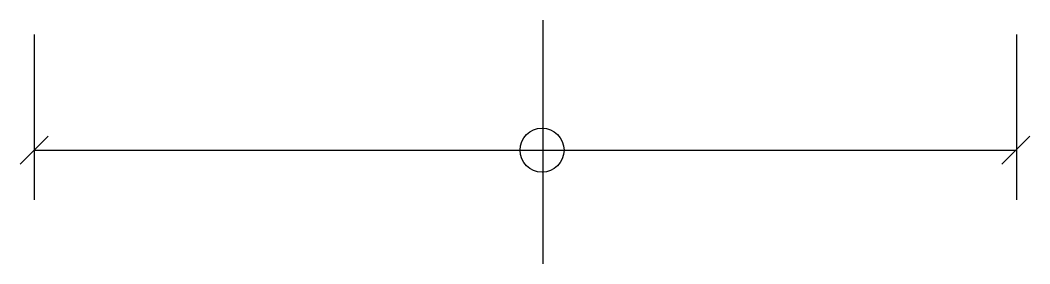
# Model space of a CAD drawing. Header units: metres. Extents: x -79072 to -74017, y -341011 to -339789.
import ezdxf

# ---------------------------------------------------------------- set-up
doc = ezdxf.new("R2010")
doc.units = ezdxf.units.M
doc.layers.add('STEEL', color=1, linetype='Continuous')
doc.layers.add('TEXT', color=3, linetype='Continuous')

# ---------------------------------------------------------------- blocks, each defined once
blk = doc.blocks.new('_DIMX')
blk.add_lwpolyline([(-70, -70), (70, 70)])

msp = doc.modelspace()

# ---------------------------------------------------------------- linework, layer by layer
at = {"layer": 'STEEL'}
msp.add_lwpolyline([(-76455.09, -339789.02), (-76455.09, -341010.87)], dxfattribs=at)
at = {"layer": 'TEXT'}
for p, q in [((-79001.84, -339860.73), (-79001.84, -340690.75)), ((-74083.93, -339860.73), (-74083.93, -340690.75)), ((-79000.84, -340440.75), (-76227.08, -340440.75)), ((-76225.08, -340440.75), (-74087.91, -340440.75))]:
    msp.add_line(p, q, dxfattribs=at)
msp.add_circle((-76459.14, -340440.75), 110.23, dxfattribs=at)

# ---------------------------------------------------------------- block references
at = {"layer": 'TEXT', "rotation": 180}
msp.add_blockref('_DIMX', (-79001.84, -340440.75), dxfattribs=at)
at = {"layer": 'TEXT'}
msp.add_blockref('_DIMX', (-74086.91, -340440.75), dxfattribs=at)

doc.saveas('drawing.dxf')
